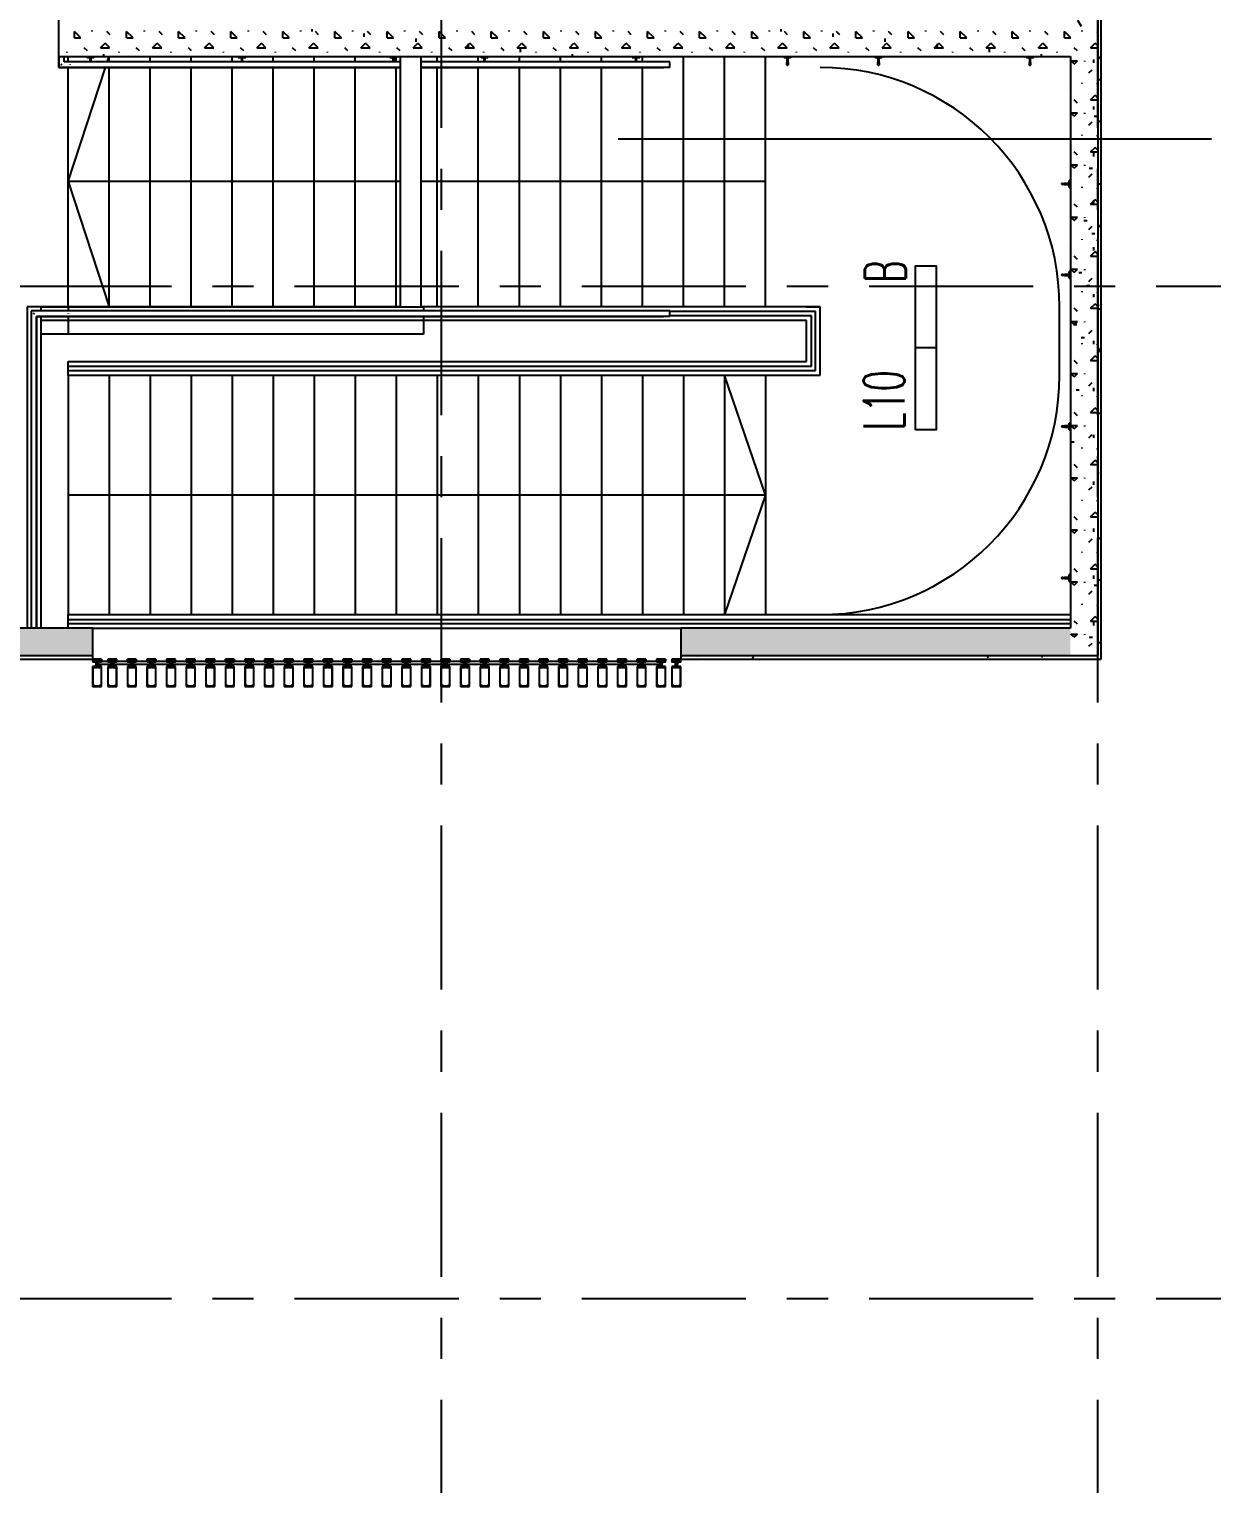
# Model space of a CAD drawing. Header units: millimetres. Extents: x -92759 to 184353, y -15225 to 86714.
# Drawn here: x 82486 to 91135, y 21386 to 32021 of the extents above; entities that cross this region are included whole.
import ezdxf

# ---------------------------------------------------------------- set-up
doc = ezdxf.new("R2010")
doc.units = ezdxf.units.MM
doc.linetypes.add('IDA - Grid Line', pattern=[2100, 1200, -300, 300, -300])
doc.linetypes.add('IDA - Hidden 2-1', pattern=[450, 300, -150])
for name, color, linetype in [('0-1', 9, 'Continuous'), ('0-L10 B', 1, 'Continuous'), ('A-_CLADMULN_E', 8, 'Continuous'), ('A-_CLADPANL_E', 8, 'Continuous'), ('A-_DETA----_ED', 8, 'Continuous'), ('A-_HANR----_E', 8, 'Continuous'), ('A-_HANR----_E1', 8, 'Continuous'), ('A-_HANR----_E3', 8, 'Continuous'), ('A-_HANR----_E6', 8, 'Continuous'), ('A-_ROOMNAME_A', 8, 'Continuous'), ('A-_WALL----_E', 8, 'Continuous'), ('A-_WALL----_H', 8, 'Continuous'), ('A-_WALL----_H-1', 9, 'Continuous'), ('A-_WALLPRTN_E', 8, 'Continuous'), ('E-legend', 1, 'Continuous'), ('S-_STRC----_E', 8, 'Continuous')]:
    doc.layers.add(name, color=color, linetype=linetype)
for name, color, linetype, true_color in [('A-_DETA----_E-1', 7, 'IDA - Hidden 2-1', 0xa5a5a5), ('A-_DETA----_ED-1', 9, 'Continuous', 0x808080), ('A-_DETA----_ED-3', 7, 'Continuous', 0x969696), ('S-_ANOTGRID_E-1', 9, 'IDA - Grid Line', 0x808080), ('S-_STRC----_A', 7, 'Continuous', 0xa5a5a5)]:
    doc.layers.add(name, color=color, linetype=linetype, true_color=true_color)
doc.styles.add('T3', font='simplex.shx', dxfattribs={"width": 0.7, "height": 300})
pattern_1 = [(0, (-11670.95, 40338.3), (381, 381), [47.625, -333.375]), (90, (-11670.95, 40338.3), (-381, 381), [47.625, -333.375]), (135, (-11623.33, 40338.3), (-381.0004, 3e-14), [67.352, -471.463]), (0, (-11623.33, 40552.6), (381, 381), [47.625, -333.375]), (45, (-11599.5, 40528.8), (0, 381.0004), [33.676, -505.139]), (135, (-11599.5, 40528.8), (-381.0004, 3e-14), [33.676, -505.139]), (0, (-11480.45, 40647.85), (381, 381), [67.352, -313.648]), (45, (-11480.45, 40647.85), (0, 381.0004), [47.625, -491.19]), (135, (-11413.1, 40647.85), (-381.0004, 3e-14), [47.625, -491.19]), (90, (-11409, 40433.54), (-381, 381), [47.625, -333.375]), (45, (-11409, 40433.54), (0, 381.0004), [33.676, -505.139]), (135, (-11385.2, 40457.35), (-381.0004, 3e-14), [33.676, -505.139]), (0, (-11623.33, 40433.54), (381, 381), [23.812, -319.087]), (0, (-11337.58, 40528.8), (381, 381), [23.812, -319.087]), (90, (-11456.64, 40576.4), (-381, 381), [23.812, -319.087]), (135, (-11409, 40362.1), (-381.0004, 3e-14), [33.676, -505.139]), (135, (-11575.7, 40624.04), (-381.0004, 3e-14), [33.676, -505.139]), (45, (-11492.36, 40463.3), (0, 381.0004), [33.676, -505.139]), (90, (-11540, 40385.9), (-381, 381), [5.953, -375.047]), (90, (-11522.12, 40546.65), (-381, 381), [5.953, -375.047]), (90, (-11343.53, 40612.13), (-381, 381), [5.953, -375.047]), (90, (-11337.58, 40409.73), (-381, 381), [5.953, -375.047])]
pattern_2 = [(0, (-11670.95, 40338.29), (609.6, 152.4), [50.292, -406.908, 50.292, -406.908, -2438.4]), (0, (-11670.95, 40338.29), (609.6, 152.4), [-914.4, 50.292, -864.108, 50.292, -406.908, -1066.8]), (0, (-11670.95, 40338.29), (609.6, 152.4), [-2286, 50.292, -254.508, 50.292, -711.708]), (120, (-11442.35, 40414.49), (-436.78227, 451.7291), [50.292, -406.908, 50.292, -406.908, -2438.4]), (120, (-11442.35, 40414.49), (-436.78227, 451.7291), [-914.4, 50.292, -864.108, 50.292, -406.908, -1066.8]), (120, (-11442.35, 40414.49), (-436.78227, 451.7291), [-2286, 50.292, -254.508, 50.292, -711.708]), (240, (-11366.15, 40719.29), (-172.81773, -604.1291), [50.292, -406.908, 50.292, -406.908, -2438.4]), (240, (-11366.15, 40719.29), (-172.81773, -604.1291), [-914.4, 50.292, -864.108, 50.292, -406.908, -1066.8]), (240, (-11366.15, 40719.29), (-172.81773, -604.1291), [-2286, 50.292, -254.508, 50.292, -711.708])]

# ---------------------------------------------------------------- blocks, each defined once
blk = doc.blocks.new('Railing - Railing-7719736-BLK8_RHH_2ND STOREY PLAN')
at = {"layer": 'A-_HANR----_E3'}
for p, q in [((11741, -45338), (16841, -45338)), ((11741, -45373), (11741, -45338)), ((11741, -45373), (16841, -45373)), ((11741, -45403), (11741, -45373)), ((11741, -45438), (11741, -45403)), ((11741, -45403), (16841, -45403)), ((16841, -45338), (19071, -45338)), ((16841, -45373), (19071, -45373)), ((16841, -45403), (19071, -45403)), ((11921, -45438), (16221, -45438))]:
    blk.add_line(p, q, dxfattribs=at)
blk = doc.blocks.new('Railing - IDA - Bracket - Wall Mount-6587940-BLK8_RHH_2ND STOREY PLAN')
at = {"layer": 'A-_HANR----_E'}
for p, q in [((-50, 25), (-60, 25)), ((-50, 24), (-50, 25)), ((-50, 25), (-50, -25)), ((-15, 4), (-50, 4)), ((-60, -25), (-50, -25)), ((-50, -4), (-15, -4)), ((-50, -25), (-50, -24))]:
    blk.add_line(p, q, dxfattribs=at)
at = {"layer": 'A-_HANR----_E', "flags": 128}
for points in [[(-15, 4), (-14, 4), (-14, 4), (-13, 4), (-13, 4), (-12, 4), (-11, 4), (-11, 4), (-10, 4), (-10, 4), (-9, 4), (-9, 4), (-8, 4), (-8, 4), (-7, 4), (-7, 4), (-6, 4), (-6, 4), (-5, 4), (-5, 4), (-4, 4), (-4, 4), (-3, 4), (-3, 4), (-3, 4), (-2, 4), (-2, 4), (-2, 4), (-1, 4), (-1, 4), (-1, 4), (-1, 4), (-1, 4), (0, 4), (0, 4), (0, 4), (0, 4), (0, 4), (0, 4), (0, 4)], [(0, 4), (0, 4), (0, 4), (0, 4), (1, 4), (1, 4), (1, 4), (1, 4), (1, 4), (1, 4), (2, 4), (2, 4), (2, 4)], [(4, 1), (4, 1), (4, 1), (4, 0), (4, 0), (4, 0), (4, 0), (4, 0), (4, 0), (4, -1), (4, -1), (4, -1), (4, -1), (4, -1), (4, -1), (4, -2), (4, -2), (4, -2), (3, -2), (3, -2), (3, -2), (3, -2), (3, -2), (3, -3), (3, -3), (3, -3), (3, -3), (3, -3), (2, -3), (2, -3), (2, -3), (2, -3), (2, -4), (2, -4)], [(0, -4), (0, -4), (0, -4), (0, -4), (0, -4), (0, -4), (0, -4), (-1, -4), (-1, -4), (-1, -4), (-1, -4), (-1, -4), (-2, -4), (-2, -4), (-2, -4), (-3, -4), (-3, -4), (-3, -4), (-4, -4), (-4, -4), (-5, -4), (-5, -4), (-5, -4), (-6, -4), (-6, -4), (-7, -4), (-7, -4), (-8, -4), (-8, -4), (-9, -4), (-10, -4), (-10, -4), (-11, -4), (-11, -4), (-12, -4), (-12, -4), (-13, -4), (-14, -4), (-14, -4), (-15, -4), (-15, -4)], [(1, -4), (1, -4), (1, -4), (0, -4), (0, -4), (0, -4), (0, -4)]]:
    blk.add_lwpolyline(points, dxfattribs=at)
at = {"layer": 'A-_HANR----_E'}
for start, end in [(90, 270), (270, 90)]:
    blk.add_arc((0, 0), 4, start, end, dxfattribs=at)
blk = doc.blocks.new('Railing - IDA - Bracket - Wall Mount-8972839-BLK8_RHH_2ND STOREY PLAN')
at = {"layer": 'A-_HANR----_E'}
for p, q in [((-50, 25), (-60, 25)), ((-50, 24), (-50, 25)), ((-50, 25), (-50, -25)), ((-15, 4), (-50, 4)), ((-60, -25), (-50, -25)), ((-50, -4), (-15, -4)), ((-50, -25), (-50, -24))]:
    blk.add_line(p, q, dxfattribs=at)
at = {"layer": 'A-_HANR----_E', "flags": 128}
for points in [[(-15, 4), (-14, 4), (-14, 4), (-13, 4), (-13, 4), (-12, 4), (-11, 4), (-11, 4), (-10, 4), (-10, 4), (-9, 4), (-9, 4), (-8, 4), (-8, 4), (-7, 4), (-7, 4), (-6, 4), (-6, 4), (-5, 4), (-5, 4), (-4, 4), (-4, 4), (-3, 4), (-3, 4), (-3, 4), (-2, 4), (-2, 4), (-2, 4), (-1, 4), (-1, 4), (-1, 4), (-1, 4), (-1, 4), (0, 4), (0, 4), (0, 4), (0, 4), (0, 4), (0, 4), (0, 4)], [(0, 4), (0, 4), (0, 4), (0, 4), (1, 4), (1, 4), (1, 4), (1, 4), (1, 4), (1, 4), (2, 4), (2, 4), (2, 4)], [(4, 1), (4, 1), (4, 1), (4, 0), (4, 0), (4, 0), (4, 0), (4, 0), (4, 0), (4, -1), (4, -1), (4, -1), (4, -1), (4, -1), (4, -1), (4, -2), (4, -2), (4, -2), (3, -2), (3, -2), (3, -2), (3, -2), (3, -2), (3, -3), (3, -3), (3, -3), (3, -3), (3, -3), (2, -3), (2, -3), (2, -3), (2, -3), (2, -4), (2, -4)], [(0, -4), (0, -4), (0, -4), (0, -4), (0, -4), (0, -4), (0, -4), (-1, -4), (-1, -4), (-1, -4), (-1, -4), (-1, -4), (-2, -4), (-2, -4), (-2, -4), (-3, -4), (-3, -4), (-3, -4), (-4, -4), (-4, -4), (-5, -4), (-5, -4), (-5, -4), (-6, -4), (-6, -4), (-7, -4), (-7, -4), (-8, -4), (-8, -4), (-9, -4), (-10, -4), (-10, -4), (-11, -4), (-11, -4), (-12, -4), (-12, -4), (-13, -4), (-14, -4), (-14, -4), (-15, -4), (-15, -4)], [(1, -4), (1, -4), (1, -4), (0, -4), (0, -4), (0, -4), (0, -4)]]:
    blk.add_lwpolyline(points, dxfattribs=at)
at = {"layer": 'A-_HANR----_E'}
for start, end in [(90, 270), (270, 90)]:
    blk.add_arc((0, 0), 4, start, end, dxfattribs=at)
blk = doc.blocks.new('Railing - IDA - Bracket - Wall Mount-8972841-BLK8_RHH_2ND STOREY PLAN')
at = {"layer": 'A-_HANR----_E'}
for p, q in [((-50, 25), (-60, 25)), ((-50, 24), (-50, 25)), ((-50, 25), (-50, -25)), ((-20, 4), (-50, 4)), ((-60, -25), (-50, -25)), ((-50, -4), (-20, -4)), ((-50, -25), (-50, -24))]:
    blk.add_line(p, q, dxfattribs=at)
blk = doc.blocks.new('Railing - IDA - Bracket - Wall Mount-8972843-BLK8_RHH_2ND STOREY PLAN')
at = {"layer": 'A-_HANR----_E'}
for p, q in [((-50, 25), (-60, 25)), ((-50, 24), (-50, 25)), ((-50, 25), (-50, -25)), ((-20, 4), (-50, 4)), ((-60, -25), (-50, -25)), ((-50, -4), (-20, -4)), ((-50, -25), (-50, -24))]:
    blk.add_line(p, q, dxfattribs=at)
blk = doc.blocks.new('Railing - IDA - Bracket - Wall Mount-8972845-BLK8_RHH_2ND STOREY PLAN')
at = {"layer": 'A-_HANR----_E'}
for p, q in [((-50, 25), (-60, 25)), ((-50, 24), (-50, 25)), ((-50, 25), (-50, -25)), ((-20, 4), (-50, 4)), ((-60, -25), (-50, -25)), ((-50, -4), (-20, -4)), ((-50, -25), (-50, -24))]:
    blk.add_line(p, q, dxfattribs=at)
blk = doc.blocks.new('Railing - IDA - Bracket - Wall Mount-8972847-BLK8_RHH_2ND STOREY PLAN')
at = {"layer": 'A-_HANR----_E'}
for p, q in [((-50, 25), (-60, 25)), ((-50, 24), (-50, 25)), ((-50, 25), (-50, -25)), ((-20, 4), (-50, 4)), ((-60, -25), (-50, -25)), ((-50, -4), (-20, -4)), ((-50, -25), (-50, -24))]:
    blk.add_line(p, q, dxfattribs=at)
blk = doc.blocks.new('Railing - IDA - Bracket - Wall Mount-8972299-BLK8_RHH_2ND STOREY PLAN')
at = {"layer": 'A-_HANR----_E'}
for p, q in [((-50, 25), (-60, 25)), ((-50, 24), (-50, 25)), ((-50, 25), (-50, -25)), ((-20, 4), (-50, 4)), ((-60, -25), (-50, -25)), ((-50, -4), (-20, -4)), ((-50, -25), (-50, -24))]:
    blk.add_line(p, q, dxfattribs=at)
blk = doc.blocks.new('Railing - Railing-7719898-BLK8_RHH_2ND STOREY PLAN')
for name, p, rotation in [('Railing - IDA - Bracket - Wall Mount-8972299-BLK8_RHH_2ND STOREY PLAN', (11905, -41318), 269.9999999999998), ('Railing - IDA - Bracket - Wall Mount-8972847-BLK8_RHH_2ND STOREY PLAN', (13013, -41318), 269.9999999999998), ('Railing - IDA - Bracket - Wall Mount-8972845-BLK8_RHH_2ND STOREY PLAN', (14121, -41318), 269.9999999999998), ('Railing - IDA - Bracket - Wall Mount-8972843-BLK8_RHH_2ND STOREY PLAN', (14786, -41318), 269.9999999999998), ('Railing - IDA - Bracket - Wall Mount-8972841-BLK8_RHH_2ND STOREY PLAN', (15894, -41318), 269.9999999999998), ('Railing - IDA - Bracket - Wall Mount-8972839-BLK8_RHH_2ND STOREY PLAN', (17002, -41318), 270), ('Railing - IDA - Bracket - Wall Mount-6587940-BLK8_RHH_2ND STOREY PLAN', (17667, -41318), 270), ('Railing - IDA - Bracket - Wall Mount-6587940-BLK8_RHH_2ND STOREY PLAN', (18775, -41318), 270), ('Railing - IDA - Bracket - Wall Mount-6587940-BLK8_RHH_2ND STOREY PLAN', (19011, -42190), 180), ('Railing - IDA - Bracket - Wall Mount-6587940-BLK8_RHH_2ND STOREY PLAN', (19011, -42855), 180), ('Railing - IDA - Bracket - Wall Mount-6587940-BLK8_RHH_2ND STOREY PLAN', (19011, -43963), 180), ('Railing - IDA - Bracket - Wall Mount-6587940-BLK8_RHH_2ND STOREY PLAN', (19011, -45071), 180)]:
    blk.add_blockref(name, p, dxfattribs=dict(rotation=rotation))
blk = doc.blocks.new('Top Rail Type - Top Rail_Internal_-7719938-BLK8_RHH_2ND STOREY PLAN')
at = {"layer": 'A-_HANR----_E6'}
for p, q in [((11673, -41258), (11673, -41338)), ((11713, -41298), (11713, -41258)), ((11673, -41338), (11748, -41338)), ((11748, -41298), (11713, -41298)), ((14171, -41298), (11748, -41298)), ((11748, -41338), (14171, -41338)), ((16096, -41298), (14321, -41298)), ((14321, -41338), (16096, -41338))]:
    blk.add_line(p, q, dxfattribs=at)
at = {"layer": 'A-_HANR----_E6', "flags": 128}
blk.add_lwpolyline([(16140, -41314), (16141, -41318), (16140, -41322)], dxfattribs=at)
at = {"layer": 'A-_HANR----_E6'}
blk.add_open_spline([(11695, -41316), (11695, -41316), (11694, -41317), (11693, -41318), (11692, -41320), (11691, -41320), (11691, -41321)], degree=3, knots=[0.46272837, 0.46272837, 0.46272837, 0.46272837, 0.47916667, 0.5, 0.52083333, 0.53727163, 0.53727163, 0.53727163, 0.53727163], dxfattribs=at)
blk.add_open_spline([(11753, -41316), (11753, -41317), (11753, -41318), (11753, -41320), (11753, -41320)], degree=3, dxfattribs=at)
blk = doc.blocks.new('Top Rail Type - Top Rail_Internal_-V14-BLK8_RHH_2ND STOREY PLAN')
at = {"layer": 'A-_HANR----_E6'}
for p, q in [((11673, -41338), (11673, -41258)), ((11713, -41298), (11713, -41258)), ((11753, -41338), (11673, -41338)), ((11753, -41298), (11713, -41298)), ((14171, -41298), (11753, -41298)), ((14171, -41338), (11753, -41338)), ((16141, -41298), (14321, -41298)), ((16141, -41338), (14321, -41338)), ((16140, -41298), (16140, -41316)), ((16140, -41321), (16140, -41338))]:
    blk.add_line(p, q, dxfattribs=at)
blk = doc.blocks.new('Railing - Railing-7720051-BLK8_RHH_2ND STOREY PLAN')
at = {"layer": 'A-_HANR----_E3'}
for p, q in [((11441, -43088), (11441, -45438)), ((11741, -43088), (11441, -43088)), ((14171, -43088), (11741, -43088)), ((17141, -43088), (14321, -43088)), ((17141, -43123), (16140, -43123)), ((17141, -43153), (16140, -43153)), ((17241, -43088), (17141, -43088)), ((17206, -43123), (17141, -43123)), ((17176, -43153), (17141, -43153)), ((17176, -43523), (17176, -43153)), ((17206, -43553), (17206, -43123)), ((17241, -43588), (17241, -43088)), ((11541, -43188), (11541, -45438)), ((11741, -43188), (11541, -43188)), ((17141, -43188), (11741, -43188)), ((17141, -43488), (17141, -43188)), ((11741, -43488), (16841, -43488)), ((11741, -43523), (11741, -43488)), ((16841, -43488), (17141, -43488)), ((11741, -43523), (16841, -43523)), ((11741, -43553), (11741, -43523)), ((11741, -43588), (11741, -43553)), ((11741, -43553), (16841, -43553)), ((11741, -43588), (16841, -43588)), ((16841, -43523), (17176, -43523)), ((16841, -43553), (17206, -43553)), ((16841, -43588), (17241, -43588))]:
    blk.add_line(p, q, dxfattribs=at)
blk = doc.blocks.new('Top Rail Type - Top Rail_Internal_-7720556-BLK8_RHH_2ND STOREY PLAN')
at = {"layer": 'A-_HANR----_E6'}
for p, q in [((11471, -43118), (11471, -45438)), ((11736, -43118), (11471, -43118)), ((11511, -45438), (11511, -43158)), ((11511, -43158), (11736, -43158)), ((16096, -43118), (11736, -43118)), ((11736, -43158), (16096, -43158))]:
    blk.add_line(p, q, dxfattribs=at)
at = {"layer": 'A-_HANR----_E6', "flags": 128}
blk.add_lwpolyline([(16140, -43134), (16141, -43138), (16140, -43142)], dxfattribs=at)
at = {"layer": 'A-_HANR----_E6'}
blk.add_open_spline([(11493, -43141), (11493, -43140), (11492, -43140), (11491, -43138), (11490, -43137), (11489, -43136), (11489, -43136)], degree=3, knots=[-0.53727163, -0.53727163, -0.53727163, -0.53727163, -0.52083333, -0.5, -0.47916667, -0.46272837, -0.46272837, -0.46272837, -0.46272837], dxfattribs=at)
blk.add_open_spline([(11741, -43136), (11741, -43137), (11741, -43138), (11741, -43140), (11741, -43140)], degree=3, dxfattribs=at)
blk = doc.blocks.new('Top Rail Type - Top Rail_Internal_-V15-BLK8_RHH_2ND STOREY PLAN')
at = {"layer": 'A-_HANR----_E6'}
for p, q in [((11471, -43118), (11471, -45438)), ((11741, -43118), (11471, -43118)), ((11511, -43158), (11511, -45438)), ((11741, -43158), (11511, -43158)), ((16141, -43118), (11741, -43118)), ((16141, -43158), (11741, -43158)), ((16140, -43118), (16140, -43136)), ((16140, -43141), (16140, -43158))]:
    blk.add_line(p, q, dxfattribs=at)
blk = doc.blocks.new('System Panel - Glazed Panel-10347478-BLK8_RHH_2ND STOREY PLAN')
at = {"layer": 'A-_CLADPANL_E'}
for p, q in [((63, 0), (-63, 0)), ((-63, 0), (-63, -18)), ((63, -18), (63, 0)), ((-63, -18), (63, -18))]:
    blk.add_line(p, q, dxfattribs=at)
blk = doc.blocks.new('System Panel - Glazed Panel-10347477-BLK8_RHH_2ND STOREY PLAN')
at = {"layer": 'A-_CLADPANL_E'}
for p, q in [((47, 0), (-47, 0)), ((-47, 0), (-47, -18)), ((47, -18), (47, 0)), ((-47, -18), (47, -18))]:
    blk.add_line(p, q, dxfattribs=at)
blk = doc.blocks.new('Rectangular Mullion - 200L X 65D mm-6848285-BLK8_RHH_2ND STOREY PLAN')
at = {"layer": 'A-_DETA----_ED'}
for p, q in [((33, 163), (-32, 163)), ((-32, 163), (-32, 18)), ((-30, 160), (-25, 160)), ((-30, 21), (-30, 160)), ((-24, 159), (-24, 157)), ((-24, 157), (-18, 157)), ((-18, 157), (-18, 159)), ((-16, 160), (16, 160)), ((18, 159), (18, 157)), ((18, 157), (24, 157)), ((24, 157), (24, 159)), ((25, 160), (30, 160)), ((30, 160), (30, 21)), ((33, 18), (33, 163)), ((-32, 18), (-21, 18)), ((-24, 21), (-30, 21)), ((-24, 24), (-24, 21)), ((-4, 24), (-23, 24)), ((-20, 22), (-18, 22)), ((-17, 18), (-14, 18)), ((-13, 19), (-13, 21)), ((-12, 22), (-6, 22)), ((-10, 22), (-10, 20)), ((-10, 19), (-8, 19)), ((-8, 19), (-8, 2)), ((-8, 2), (-7, 2)), ((-7, 0), (-8, 0)), ((-8, -12), (-8, 0)), ((-6, 2), (-6, 1)), ((-5, 21), (-5, 19)), ((-5, 5), (-5, 20)), ((-3, 5), (-5, 5)), ((-4, 18), (-1, 18)), ((-3, 21), (-3, 23)), ((3, 21), (-3, 21)), ((-3, -1), (-1, 4)), ((-1, 18), (0, 19)), ((0, 19), (1, 18)), ((1, 18), (4, 18)), ((1, 4), (3, -1)), ((3, 23), (3, 21)), ((5, 5), (3, 5)), ((23, 24), (4, 24)), ((5, 19), (5, 21)), ((5, 20), (5, 5)), ((6, 22), (12, 22)), ((6, 1), (6, 2)), ((7, 2), (8, 2)), ((8, 0), (7, 0)), ((8, 19), (10, 19)), ((8, 2), (8, 19)), ((8, -12), (8, 0)), ((10, 20), (10, 22)), ((13, 21), (13, 19)), ((14, 18), (17, 18)), ((18, 22), (20, 22)), ((21, 18), (33, 18)), ((24, 21), (24, 24)), ((30, 21), (24, 21)), ((-30, -17), (-32, -17)), ((-32, -18), (-32, -22)), ((-32, -23), (-31, -23)), ((-32, -25), (-32, -37)), ((-32, -37), (33, -37)), ((-30, -23), (-31, -23)), ((-31, -25), (-30, -25)), ((-31, -36), (-31, -25)), ((-16, -36), (-31, -36)), ((-30, -25), (-28, -30)), ((-27, -21), (-29, -21)), ((-27, -23), (-25, -23)), ((-27, -26), (-27, -23)), ((-26, -29), (-27, -26)), ((-6, -17), (-26, -17)), ((-23, -20), (-8, -20)), ((-23, -21), (-23, -20)), ((0, -35), (-16, -36)), ((-7, -12), (-8, -12)), ((0, -20), (-8, -20)), ((-8, -20), (-8, -20)), ((-7, -12), (-6, -12)), ((-7, -12), (-7, -12)), ((-6, -12), (-4, -12)), ((-5, -17), (-6, -17)), ((-2, -1), (-5, -4)), ((-5, -4), (5, -4)), ((-5, -4), (-5, -12)), ((-5, -17), (-5, -17)), ((5, -17), (-5, -17)), ((-4, -12), (-3, -12)), ((-4, -12), (-4, -12)), ((-4, -12), (-4, -12)), ((-3, -12), (-3, -1)), ((2, -1), (-2, -1)), ((0, -20), (0, -20)), ((0, -20), (0, -20)), ((8, -20), (0, -20)), ((16, -36), (0, -35)), ((5, -4), (2, -1)), ((3, -1), (3, -12)), ((3, -12), (4, -12)), ((4, -12), (6, -12)), ((4, -12), (4, -12)), ((4, -12), (4, -12)), ((5, -4), (5, -12)), ((5, -17), (5, -17)), ((6, -17), (5, -17)), ((6, -12), (7, -12)), ((26, -17), (6, -17)), ((8, -12), (7, -12)), ((7, -12), (7, -12)), ((8, -20), (23, -20)), ((8, -20), (8, -20)), ((31, -36), (16, -36)), ((23, -20), (23, -21)), ((25, -23), (27, -23)), ((26, -20), (26, -19)), ((27, -26), (26, -29)), ((29, -21), (27, -21)), ((27, -23), (27, -26)), ((28, -30), (30, -25)), ((32, -17), (30, -17)), ((30, -19), (30, -20)), ((31, -23), (30, -23)), ((30, -25), (31, -25)), ((31, -23), (32, -23)), ((31, -25), (31, -36)), ((33, -22), (33, -18)), ((33, -37), (33, -25))]:
    blk.add_line(p, q, dxfattribs=at)
for centre, radius, start, end in [((-25, 159), 1.52, 0, 90), ((-16, 159), 1.52, 90, 180), ((16, 159), 1.52, 0, 90), ((25, 159), 1.52, 90, 180), ((-23, 24), 0.762, 90, 180), ((-20, 21), 1.27, 90, 180), ((-19, 20), 2.29, 180, 225.1897), ((-21, 18), 0.381, 270, 45.1897), ((-18, 21), 1.27, 0, 90), ((-19, 20), 2.29, 314.8103, 0), ((-17, 18), 0.381, 134.8103, 270), ((-14, 19), 0.762, 270, 0), ((-12, 21), 0.762, 90, 180), ((-10, 20), 0.762, 180, 270), ((-8, 2), 0.254, 180, 270), ((-8, 0), 0.254, 90, 180), ((-7, 20), 1.52, 360, 90), ((-7, 2), 0.254, 360, 90), ((-7, 1), 0.254, 270, 360), ((-6, 21), 0.762, 0, 90), ((-4, 19), 0.762, 180, 270), ((-4, 23), 1.52, 360, 90), ((0, 4), 3.63, 17.5064, 162.4936), ((0, 4), 1.09, 15, 165), ((4, 23), 1.52, 90, 180), ((4, 19), 0.762, 270, 0), ((7, 20), 1.52, 90, 180), ((6, 21), 0.762, 90, 180), ((7, 2), 0.254, 90, 180), ((7, 1), 0.254, 180, 270), ((8, 2), 0.254, 270, 0), ((8, 0), 0.254, 0, 90), ((10, 20), 0.762, 270, 0), ((12, 21), 0.762, 0, 90), ((14, 19), 0.762, 180, 270), ((18, 21), 1.27, 90, 180), ((19, 20), 2.29, 180, 225.1897), ((17, 18), 0.381, 270, 45.1897), ((20, 21), 1.27, 0, 90), ((19, 20), 2.29, 314.8103, 0), ((21, 18), 0.381, 134.8103, 270), ((23, 24), 0.762, 0, 90), ((-32, -18), 0.508, 90, 180), ((-32, -22), 0.762, 180, 270), ((-31, -25), 1.52, 90, 180), ((-31, -24), 1.27, 288.6629, 90), ((-30, -17), 0.381, 314.8103, 90), ((-28, -19), 2.29, 134.8103, 180), ((-29, -20), 1.27, 180, 270), ((-30, -24), 1.02, 270, 90), ((-27, -30), 1.02, 210, 30), ((-27, -20), 1.27, 270, 0), ((-26, -17), 0.381, 90, 225.1897), ((-28, -19), 2.29, 0, 45.1897), ((-25, -21), 1.52, 270, 0), ((25, -21), 1.52, 180, 270), ((26, -17), 0.381, 314.8103, 90), ((28, -19), 2.29, 134.8103, 180), ((27, -20), 1.27, 180, 270), ((27, -30), 1.02, 150, 330), ((29, -20), 1.27, 270, 0), ((30, -24), 1.02, 90, 270), ((31, -24), 1.27, 90, 251.3371), ((30, -17), 0.381, 90, 225.1897), ((28, -19), 2.29, 0, 45.1897), ((31, -25), 1.52, 360, 90), ((32, -18), 0.508, 0, 90), ((32, -22), 0.762, 270, 0)]:
    blk.add_arc(centre, radius, start, end, dxfattribs=at)
at = {"layer": 'A-_DETA----_ED-1'}
for p, q in [((0, 26), (-2, 24)), ((-2, 24), (-2, -1)), ((2, 24), (0, 26)), ((2, -1), (2, 24)), ((-8, -17), (-8, -12)), ((-6, -21), (-6, -20)), ((6, -21), (-6, -21)), ((-5, -25), (-5, -21)), ((-5, -25), (5, -25)), ((4, -26), (-4, -26)), ((-3, -12), (-3, -17)), ((-3, -25), (-3, -21)), ((3, -12), (3, -17)), ((3, -25), (3, -21)), ((5, -25), (5, -21)), ((6, -20), (6, -21)), ((8, -12), (8, -17))]:
    blk.add_line(p, q, dxfattribs=at)
for centre, radius, start, end in [((-4, -24), 1.38, 200.9416, 339.0732), ((0, -21), 4.19, 234.2873, 305.7127), ((4, -24), 1.38, 200.9416, 339.0732)]:
    blk.add_arc(centre, radius, start, end, dxfattribs=at)
blk = doc.blocks.new('Rectangular Mullion - IDA - Rectangular - 200mm - Center-10347479-BLK8_RHH_2ND STOREY PLAN')
at = {"layer": 'A-_CLADMULN_E'}
for p, q in [((-65, 17), (-65, 37)), ((-65, 37), (0, 37)), ((-41.1875, 17), (-65, 17)), ((-41.1875, -18), (-41.1875, 17)), ((0, 17), (-23.8125, 17)), ((-23.8125, 17), (-23.8125, -18)), ((0, 37), (0, 17)), ((-65, -163), (-65, -18)), ((-65, -18), (-41.1875, -18)), ((-23.8125, -18), (0, -18)), ((0, -18), (0, -163)), ((0, -163), (-65, -163))]:
    blk.add_line(p, q, dxfattribs=at)
blk = doc.blocks.new('Rectangular Mullion - IDA - Rectangular - 200mm - Center-10347480-BLK8_RHH_2ND STOREY PLAN')
at = {"layer": 'A-_CLADMULN_E'}
for p, q in [((-32.5, 17), (-32.5, 37)), ((-32.5, 37), (32.5, 37)), ((-8.6875, 17), (-32.5, 17)), ((-8.6875, -18), (-8.6875, 17)), ((32.5, 17), (8.6875, 17)), ((8.6875, 17), (8.6875, -18)), ((32.5, 37), (32.5, 17)), ((-32.5, -163), (-32.5, -18)), ((-32.5, -18), (-8.6875, -18)), ((8.6875, -18), (32.5, -18)), ((32.5, -18), (32.5, -163)), ((32.5, -163), (-32.5, -163))]:
    blk.add_line(p, q, dxfattribs=at)
blk = doc.blocks.new('Rectangular Mullion - IDA - Rectangular - 200mm - Center-10347481-BLK8_RHH_2ND STOREY PLAN')
at = {"layer": 'A-_CLADMULN_E'}
for p, q in [((0, 37), (-65, 37)), ((-65, 37), (-65, 17)), ((-65, 17), (-41.1875, 17)), ((-41.1875, 17), (-41.1875, -18)), ((-23.8125, -18), (-23.8125, 17)), ((-23.8125, 17), (0, 17)), ((0, 17), (0, 37)), ((-41.1875, -18), (-65, -18)), ((-65, -18), (-65, -163)), ((0, -18), (-23.8125, -18)), ((0, -163), (0, -18)), ((-65, -163), (0, -163))]:
    blk.add_line(p, q, dxfattribs=at)
blk = doc.blocks.new('IDA - Stair Turning Space - 1750-8970828-BLK8_RHH_2ND STOREY PLAN')
at = {"layer": 'A-_DETA----_ED-3'}
blk.add_line((0, -1750), (500, -1750), dxfattribs=at)
for centre, start, end in [((0, 0), 180, 270), ((500, 0), 270, 360)]:
    blk.add_arc(centre, 1750, start, end, dxfattribs=at)
blk = doc.blocks.new('A$C3019c3af')
at = {"layer": 'A-_WALL----_H'}
h = blk.add_hatch(dxfattribs=at)
h.set_pattern_fill('FP_11', color=256, style=0, pattern_type=2)
h.set_pattern_definition([(0, (-11670.95, 40338.3), (1219.2, 304.8), [50.292, -864.108, 50.292, -864.108, -4876.8]), (0, (-11670.95, 40338.3), (1219.2, 304.8), [-1828.8, 50.292, -1778.508, 50.292, -864.108, -2133.6]), (0, (-11670.95, 40338.3), (1219.2, 304.8), [-4572, 50.292, -559.308, 50.292, -1473.708]), (120, (-11213.75, 40490.7), (-873.5645, 903.4582), [50.292, -864.108, 50.292, -864.108, -4876.8]), (120, (-11213.75, 40490.7), (-873.5645, 903.4582), [-1828.8, 50.292, -1778.508, 50.292, -864.108, -2133.6]), (120, (-11213.75, 40490.7), (-873.5645, 903.4582), [-4572, 50.292, -559.308, 50.292, -1473.708]), (240, (-11061.35, 41100.3), (-345.6355, -1208.2582), [50.292, -864.108, 50.292, -864.108, -4876.8]), (240, (-11061.35, 41100.3), (-345.6355, -1208.2582), [-1828.8, 50.292, -1778.508, 50.292, -864.108, -2133.6]), (240, (-11061.35, 41100.3), (-345.6355, -1208.2582), [-4572, 50.292, -559.308, 50.292, -1473.708])])
h.paths.add_polyline_path([(7625, -720), (7625, 2750), (7512.5, 2750), (7512.5, 2725), (7600, 2725), (7600, -720)])
h.paths.add_polyline_path([(7625, 4350), (7625, 5250), (7512.5, 5250), (7512.5, 5225), (7600, 5225), (7600, 4375), (7512.5, 4375), (7512.5, 4350)])
h.paths.add_polyline_path([(7625, 6850), (7625, 8700), (7600, 8700), (7600, 6875), (7512.5, 6875), (7512.5, 6850), (7530.2, 6850)])
at = {"layer": 'A-_WALL----_H-1'}
h = blk.add_hatch(dxfattribs=at)
h.set_pattern_fill('FP_8', color=256, style=0, pattern_type=2)
h.set_pattern_definition(pattern_2)
h.paths.add_polyline_path([(7600, -720), (7600, 2725), (7512.5, 2725), (7512.5, 2750), (7400, 2750), (7400, -720), (7512.5, -720)])
h.paths.add_polyline_path([(7400, 4350), (7512.5, 4350), (7512.5, 4375), (7600, 4375), (7600, 4500), (7400, 4500)])
h.paths.add_polyline_path([(7600, 5100), (7600, 5225), (7512.5, 5225), (7512.5, 5250), (7400, 5250), (7400, 5100), (7512.5, 5100)])
h.paths.add_polyline_path([(7400, 6850), (7512.5, 6850), (7512.5, 6875), (7600, 6875), (7600, 8700), (7400, 8700), (7400, 8399.3)])
h = blk.add_hatch(dxfattribs=at)
h.set_pattern_fill('FP_9', color=256, style=0, pattern_type=2)
h.set_pattern_definition(pattern_1)
h.paths.add_polyline_path([(7400, -920), (7400, -720), (0, -720), (0, -920), (7324.6, -920)])
h = blk.add_hatch(dxfattribs=at)
h.set_pattern_fill('FP_9', color=256, style=0, pattern_type=2)
h.set_pattern_definition(pattern_1)
h.paths.add_polyline_path([(7400, -5300), (7600, -5300), (7600, -720), (7400, -720), (7400, -5100)])
h = blk.add_hatch(dxfattribs=at)
h.set_pattern_fill('FP_8', color=256, style=0, pattern_type=2)
h.set_pattern_definition(pattern_2)
h.paths.add_polyline_path([(7600, -5325), (7625, -5325), (7625, -720), (7600, -720), (7600, -5300)])
h = blk.add_hatch(dxfattribs=at)
h.set_pattern_fill('FP_9', color=256, style=0, pattern_type=2)
h.set_pattern_definition(pattern_1)
h.paths.add_polyline_path([(6928.3, -5300), (7400, -5300), (7400, -5100), (4550, -5100), (4550.7, -5300), (5343.2, -5300)])
h.paths.add_polyline_path([(250, -5300), (250, -5100), (-2410, -5100), (-2410, -5300), (191.7, -5300)])
h = blk.add_hatch(dxfattribs=at)
h.set_pattern_fill('FP_8', color=256, style=0, pattern_type=2)
h.set_pattern_definition(pattern_2)
h.paths.add_polyline_path([(4550, -5325), (7600, -5325), (7600, -5300), (4550, -5300)])
h.paths.add_polyline_path([(-997.2, -5325), (250, -5325), (250, -5300), (-2210, -5300), (-2210, -5325), (-2185, -5325)])
at = {"layer": 'A-_DETA----_E-1'}
blk.add_line((250, -5100), (4550, -5100), dxfattribs=at)
at = {"layer": 'A-_ROOMNAME_A'}
blk.add_line((4091.8, -1520.8), (8431.1, -1520.8), dxfattribs=at)
at = {"layer": 'A-_WALL----_E'}
for p, q in [((7625, -5325), (7625, 6850)), ((7600, 2725), (7600, -5300)), ((0, -200), (0, -920)), ((0, -920), (7400, -920)), ((7400, -920), (7400, -5100)), ((-130, -2750), (-130, -2780)), ((-130, -2750), (2500, -2750)), ((70, -2750), (70, -2780)), ((2650, -2750), (2670, -2750)), ((2670, -2750), (2670, -2780)), ((-130, -2820), (-130, -2950)), ((70, -2820), (70, -2950)), ((2670, -2820), (2670, -2950)), ((2670, -2950), (-130, -2950)), ((250, -5100), (-2210, -5100)), ((250, -5325), (250, -5100)), ((7400, -5100), (4550, -5100)), ((4550, -5100), (4550, -5325)), ((-2410, -5300), (250, -5300)), ((4550, -5300), (7600, -5300)), ((-2210, -5325), (250, -5325)), ((4550, -5325), (7625, -5325))]:
    blk.add_line(p, q, dxfattribs=at)
at = {"layer": 'A-_WALLPRTN_E'}
for p, q in [((2500, -2750), (2500, -920)), ((2650, -920), (2650, -2750)), ((2500, -2750), (2650, -2750))]:
    blk.add_line(p, q, dxfattribs=at)
at = {"layer": 'S-_ANOTGRID_E-1'}
for p, q in [((2800, -20341.4), (2800, 52351.8)), ((7600, -20341.4), (7600, 52351.8)), ((-38173.1, -2600), (13784.7, -2600)), ((-38173.1, -10000), (13784.7, -10000))]:
    blk.add_line(p, q, dxfattribs=at)
at = {"layer": 'S-_STRC----_A'}
for p, q in [((356.9, -960), (370, -920)), ((70, -1835), (343.8, -1000)), ((370, -1835), (70, -1835)), ((70, -1835), (370, -2750)), ((670, -1835), (370, -1835)), ((970, -1835), (670, -1835)), ((1270, -1835), (970, -1835)), ((1570, -1835), (1270, -1835)), ((1870, -1835), (1570, -1835)), ((2170, -1835), (1870, -1835)), ((2470, -1835), (2170, -1835)), ((2500, -1835), (2470, -1835)), ((2770, -1835), (2650, -1835)), ((3070, -1835), (2770, -1835)), ((3370, -1835), (3070, -1835)), ((3670, -1835), (3370, -1835)), ((3970, -1835), (3670, -1835)), ((4270, -1835), (3970, -1835)), ((4570, -1835), (4270, -1835)), ((4870, -1835), (4570, -1835)), ((5170, -1835), (4870, -1835)), ((5170, -4125), (4870, -3250)), ((70, -4125), (370, -4125)), ((370, -4125), (670, -4125)), ((670, -4125), (970, -4125)), ((970, -4125), (1270, -4125)), ((1270, -4125), (1570, -4125)), ((1570, -4125), (1870, -4125)), ((1870, -4125), (2170, -4125)), ((2170, -4125), (2470, -4125)), ((2470, -4125), (2770, -4125)), ((2770, -4125), (3070, -4125)), ((3070, -4125), (3370, -4125)), ((3370, -4125), (3670, -4125)), ((3670, -4125), (3970, -4125)), ((3970, -4125), (4270, -4125)), ((4270, -4125), (4570, -4125)), ((4570, -4125), (4870, -4125)), ((4870, -4125), (5170, -4125)), ((5170, -4125), (4870, -5000))]:
    blk.add_line(p, q, dxfattribs=at)
at = {"layer": 'S-_STRC----_E'}
for p, q in [((70, -960), (70, -920)), ((370, -960), (370, -920)), ((670, -960), (670, -920)), ((970, -960), (970, -920)), ((1270, -960), (1270, -920)), ((1570, -960), (1570, -920)), ((1870, -960), (1870, -920)), ((2170, -960), (2170, -920)), ((2470, -960), (2470, -930)), ((2770, -960), (2770, -920)), ((3070, -960), (3070, -920)), ((3370, -960), (3370, -920)), ((3670, -960), (3670, -920)), ((3970, -960), (3970, -920)), ((4270, -960), (4270, -920)), ((4570, -2750), (4570, -920)), ((4870, -2750), (4870, -920)), ((5170, -2750), (5170, -920)), ((70, -2750), (70, -1000)), ((370, -2750), (370, -1000)), ((670, -2750), (670, -1000)), ((970, -2750), (970, -1000)), ((1270, -2750), (1270, -1000)), ((1570, -2750), (1570, -1000)), ((1870, -2750), (1870, -1000)), ((2170, -2750), (2170, -1000)), ((2470, -2750), (2470, -1000)), ((2770, -2750), (2770, -1000)), ((3070, -2750), (3070, -1000)), ((3370, -2750), (3370, -1000)), ((3670, -2750), (3670, -1000)), ((3970, -2750), (3970, -1000)), ((4270, -2750), (4270, -1000)), ((5470, -2750), (5570, -2750)), ((70, -3250), (70, -5000)), ((370, -3250), (370, -5000)), ((670, -3250), (670, -5000)), ((970, -3250), (970, -5000)), ((1270, -3250), (1270, -5000)), ((1570, -3250), (1570, -5000)), ((1870, -3250), (1870, -5000)), ((2170, -3250), (2170, -5000)), ((2470, -3250), (2470, -5000)), ((2770, -3250), (2770, -5000)), ((3070, -3250), (3070, -5000)), ((3370, -3250), (3370, -5000)), ((3670, -3250), (3670, -5000)), ((3970, -3250), (3970, -5000)), ((4270, -3250), (4270, -5000)), ((4570, -3250), (4570, -5000)), ((4870, -3250), (4870, -5000)), ((5170, -3250), (5170, -5000))]:
    blk.add_line(p, q, dxfattribs=at)
at = {"layer": 'A-_CLADMULN_E', "rotation": 180}
for p in [(282.5, -5362), (393.3, -5362), (536.7, -5362), (680, -5362), (823.3, -5362), (966.7, -5362), (1110, -5362), (1253.3, -5362), (1396.7, -5362), (1540, -5362), (1683.3, -5362), (1826.7, -5362), (1970, -5362), (2113.3, -5362), (2256.7, -5362), (2400, -5362), (2543.3, -5362), (2686.7, -5362), (2830, -5362), (2973.3, -5362), (3116.7, -5362), (3260, -5362), (3403.3, -5362), (3546.7, -5362), (3690, -5362), (3833.3, -5362), (3976.7, -5362), (4120, -5362), (4263.3, -5362), (4406.7, -5362), (4517.5, -5362)]:
    blk.add_blockref('Rectangular Mullion - 200L X 65D mm-6848285-BLK8_RHH_2ND STOREY PLAN', p, dxfattribs=at)
at = {"layer": 'A-_CLADMULN_E', "extrusion": (0, 0, -1)}
for name, p in [('Rectangular Mullion - IDA - Rectangular - 200mm - Center-10347479-BLK8_RHH_2ND STOREY PLAN', (-250, -5362)), ('Rectangular Mullion - IDA - Rectangular - 200mm - Center-10347480-BLK8_RHH_2ND STOREY PLAN', (-393.3, -5362)), ('Rectangular Mullion - IDA - Rectangular - 200mm - Center-10347480-BLK8_RHH_2ND STOREY PLAN', (-536.7, -5362)), ('Rectangular Mullion - IDA - Rectangular - 200mm - Center-10347480-BLK8_RHH_2ND STOREY PLAN', (-680, -5362)), ('Rectangular Mullion - IDA - Rectangular - 200mm - Center-10347480-BLK8_RHH_2ND STOREY PLAN', (-823.3, -5362)), ('Rectangular Mullion - IDA - Rectangular - 200mm - Center-10347480-BLK8_RHH_2ND STOREY PLAN', (-966.7, -5362)), ('Rectangular Mullion - IDA - Rectangular - 200mm - Center-10347480-BLK8_RHH_2ND STOREY PLAN', (-1110, -5362)), ('Rectangular Mullion - IDA - Rectangular - 200mm - Center-10347480-BLK8_RHH_2ND STOREY PLAN', (-1253.3, -5362)), ('Rectangular Mullion - IDA - Rectangular - 200mm - Center-10347480-BLK8_RHH_2ND STOREY PLAN', (-1396.7, -5362)), ('Rectangular Mullion - IDA - Rectangular - 200mm - Center-10347480-BLK8_RHH_2ND STOREY PLAN', (-1540, -5362)), ('Rectangular Mullion - IDA - Rectangular - 200mm - Center-10347480-BLK8_RHH_2ND STOREY PLAN', (-1683.3, -5362)), ('Rectangular Mullion - IDA - Rectangular - 200mm - Center-10347480-BLK8_RHH_2ND STOREY PLAN', (-1826.7, -5362)), ('Rectangular Mullion - IDA - Rectangular - 200mm - Center-10347480-BLK8_RHH_2ND STOREY PLAN', (-1970, -5362)), ('Rectangular Mullion - IDA - Rectangular - 200mm - Center-10347480-BLK8_RHH_2ND STOREY PLAN', (-2113.3, -5362)), ('Rectangular Mullion - IDA - Rectangular - 200mm - Center-10347480-BLK8_RHH_2ND STOREY PLAN', (-2256.7, -5362)), ('Rectangular Mullion - IDA - Rectangular - 200mm - Center-10347480-BLK8_RHH_2ND STOREY PLAN', (-2400, -5362)), ('Rectangular Mullion - IDA - Rectangular - 200mm - Center-10347480-BLK8_RHH_2ND STOREY PLAN', (-2543.3, -5362)), ('Rectangular Mullion - IDA - Rectangular - 200mm - Center-10347480-BLK8_RHH_2ND STOREY PLAN', (-2686.7, -5362)), ('Rectangular Mullion - IDA - Rectangular - 200mm - Center-10347480-BLK8_RHH_2ND STOREY PLAN', (-2830, -5362)), ('Rectangular Mullion - IDA - Rectangular - 200mm - Center-10347480-BLK8_RHH_2ND STOREY PLAN', (-2973.3, -5362)), ('Rectangular Mullion - IDA - Rectangular - 200mm - Center-10347480-BLK8_RHH_2ND STOREY PLAN', (-3116.7, -5362)), ('Rectangular Mullion - IDA - Rectangular - 200mm - Center-10347480-BLK8_RHH_2ND STOREY PLAN', (-3260, -5362)), ('Rectangular Mullion - IDA - Rectangular - 200mm - Center-10347480-BLK8_RHH_2ND STOREY PLAN', (-3403.3, -5362)), ('Rectangular Mullion - IDA - Rectangular - 200mm - Center-10347480-BLK8_RHH_2ND STOREY PLAN', (-3546.7, -5362)), ('Rectangular Mullion - IDA - Rectangular - 200mm - Center-10347480-BLK8_RHH_2ND STOREY PLAN', (-3690, -5362)), ('Rectangular Mullion - IDA - Rectangular - 200mm - Center-10347480-BLK8_RHH_2ND STOREY PLAN', (-3833.3, -5362)), ('Rectangular Mullion - IDA - Rectangular - 200mm - Center-10347480-BLK8_RHH_2ND STOREY PLAN', (-3976.7, -5362)), ('Rectangular Mullion - IDA - Rectangular - 200mm - Center-10347480-BLK8_RHH_2ND STOREY PLAN', (-4120, -5362)), ('Rectangular Mullion - IDA - Rectangular - 200mm - Center-10347480-BLK8_RHH_2ND STOREY PLAN', (-4263.3, -5362)), ('Rectangular Mullion - IDA - Rectangular - 200mm - Center-10347480-BLK8_RHH_2ND STOREY PLAN', (-4406.7, -5362))]:
    blk.add_blockref(name, p, dxfattribs=at)
at = {"layer": 'A-_CLADMULN_E'}
blk.add_blockref('Rectangular Mullion - IDA - Rectangular - 200mm - Center-10347481-BLK8_RHH_2ND STOREY PLAN', (4550, -5362), dxfattribs=at)
at = {"layer": 'A-_CLADPANL_E', "rotation": 180}
for name, p in [('System Panel - Glazed Panel-10347477-BLK8_RHH_2ND STOREY PLAN', (337.9, -5362)), ('System Panel - Glazed Panel-10347478-BLK8_RHH_2ND STOREY PLAN', (465, -5362)), ('System Panel - Glazed Panel-10347478-BLK8_RHH_2ND STOREY PLAN', (608.3, -5362)), ('System Panel - Glazed Panel-10347478-BLK8_RHH_2ND STOREY PLAN', (751.7, -5362)), ('System Panel - Glazed Panel-10347478-BLK8_RHH_2ND STOREY PLAN', (895, -5362)), ('System Panel - Glazed Panel-10347478-BLK8_RHH_2ND STOREY PLAN', (1038.3, -5362)), ('System Panel - Glazed Panel-10347478-BLK8_RHH_2ND STOREY PLAN', (1181.7, -5362)), ('System Panel - Glazed Panel-10347478-BLK8_RHH_2ND STOREY PLAN', (1325, -5362)), ('System Panel - Glazed Panel-10347478-BLK8_RHH_2ND STOREY PLAN', (1468.3, -5362)), ('System Panel - Glazed Panel-10347478-BLK8_RHH_2ND STOREY PLAN', (1611.7, -5362)), ('System Panel - Glazed Panel-10347478-BLK8_RHH_2ND STOREY PLAN', (1755, -5362)), ('System Panel - Glazed Panel-10347478-BLK8_RHH_2ND STOREY PLAN', (1898.3, -5362)), ('System Panel - Glazed Panel-10347478-BLK8_RHH_2ND STOREY PLAN', (2041.7, -5362)), ('System Panel - Glazed Panel-10347478-BLK8_RHH_2ND STOREY PLAN', (2185, -5362)), ('System Panel - Glazed Panel-10347478-BLK8_RHH_2ND STOREY PLAN', (2328.3, -5362)), ('System Panel - Glazed Panel-10347478-BLK8_RHH_2ND STOREY PLAN', (2471.7, -5362)), ('System Panel - Glazed Panel-10347478-BLK8_RHH_2ND STOREY PLAN', (2615, -5362)), ('System Panel - Glazed Panel-10347478-BLK8_RHH_2ND STOREY PLAN', (2758.3, -5362)), ('System Panel - Glazed Panel-10347478-BLK8_RHH_2ND STOREY PLAN', (2901.7, -5362)), ('System Panel - Glazed Panel-10347478-BLK8_RHH_2ND STOREY PLAN', (3045, -5362)), ('System Panel - Glazed Panel-10347478-BLK8_RHH_2ND STOREY PLAN', (3188.3, -5362)), ('System Panel - Glazed Panel-10347478-BLK8_RHH_2ND STOREY PLAN', (3331.7, -5362)), ('System Panel - Glazed Panel-10347478-BLK8_RHH_2ND STOREY PLAN', (3475, -5362)), ('System Panel - Glazed Panel-10347478-BLK8_RHH_2ND STOREY PLAN', (3618.3, -5362)), ('System Panel - Glazed Panel-10347478-BLK8_RHH_2ND STOREY PLAN', (3761.7, -5362)), ('System Panel - Glazed Panel-10347478-BLK8_RHH_2ND STOREY PLAN', (3905, -5362)), ('System Panel - Glazed Panel-10347478-BLK8_RHH_2ND STOREY PLAN', (4048.3, -5362)), ('System Panel - Glazed Panel-10347478-BLK8_RHH_2ND STOREY PLAN', (4191.7, -5362)), ('System Panel - Glazed Panel-10347478-BLK8_RHH_2ND STOREY PLAN', (4335, -5362))]:
    blk.add_blockref(name, p, dxfattribs=at)
at = {"layer": 'A-_DETA----_ED-1', "rotation": 89.99999999999946}
blk.add_blockref('IDA - Stair Turning Space - 1750-8970828-BLK8_RHH_2ND STOREY PLAN', (5570, -3250), dxfattribs=at)
at = {"layer": 'A-_HANR----_E1'}
for name in ['Railing - Railing-7719898-BLK8_RHH_2ND STOREY PLAN', 'Railing - Railing-7720051-BLK8_RHH_2ND STOREY PLAN', 'Railing - Railing-7719736-BLK8_RHH_2ND STOREY PLAN']:
    blk.add_blockref(name, (-11671, 40338.3), dxfattribs=at)
at = {"layer": 'A-_HANR----_E6'}
for name in ['Top Rail Type - Top Rail_Internal_-7719938-BLK8_RHH_2ND STOREY PLAN', 'Top Rail Type - Top Rail_Internal_-V14-BLK8_RHH_2ND STOREY PLAN', 'Top Rail Type - Top Rail_Internal_-7720556-BLK8_RHH_2ND STOREY PLAN', 'Top Rail Type - Top Rail_Internal_-V15-BLK8_RHH_2ND STOREY PLAN']:
    blk.add_blockref(name, (-11671, 40338.3), dxfattribs=at)
blk = doc.blocks.new('L10B')
at = {"layer": 'E-legend', "lineweight": 25}
blk.add_line((-158320, -71883), (-158320, -71733), dxfattribs=at)
at = {"layer": 'E-legend', "linetype": 'Continuous', "lineweight": 25}
blk.add_lwpolyline([(-158920, -71733), (-157720, -71733), (-157720, -71883), (-158920, -71883)], close=True, dxfattribs=at)
at = {"layer": 'E-legend', "linetype": 'Continuous', "lineweight": 25, "style": 'T3', "width": 0.6}
for s, p in [('L10', (-158923, -71653)), ('B', (-157844, -71663))]:
    blk.add_text(s, height=300, dxfattribs=at).set_placement(p)
blk = doc.blocks.new('EL_B8_L2_R4')
at = {"layer": '0-L10 B', "rotation": 90}
blk.add_blockref('L10B', (-73066, 108670), dxfattribs=at)

msp = doc.modelspace()

# ---------------------------------------------------------------- block references
at = {"layer": '0-1'}
msp.add_blockref('A$C3019c3af', (82701, 32741), dxfattribs=at)
at = {"layer": 'E-legend', "color": 7}
msp.add_blockref('EL_B8_L2_R4', (90301, 79341), dxfattribs=at)

doc.saveas('drawing.dxf')
